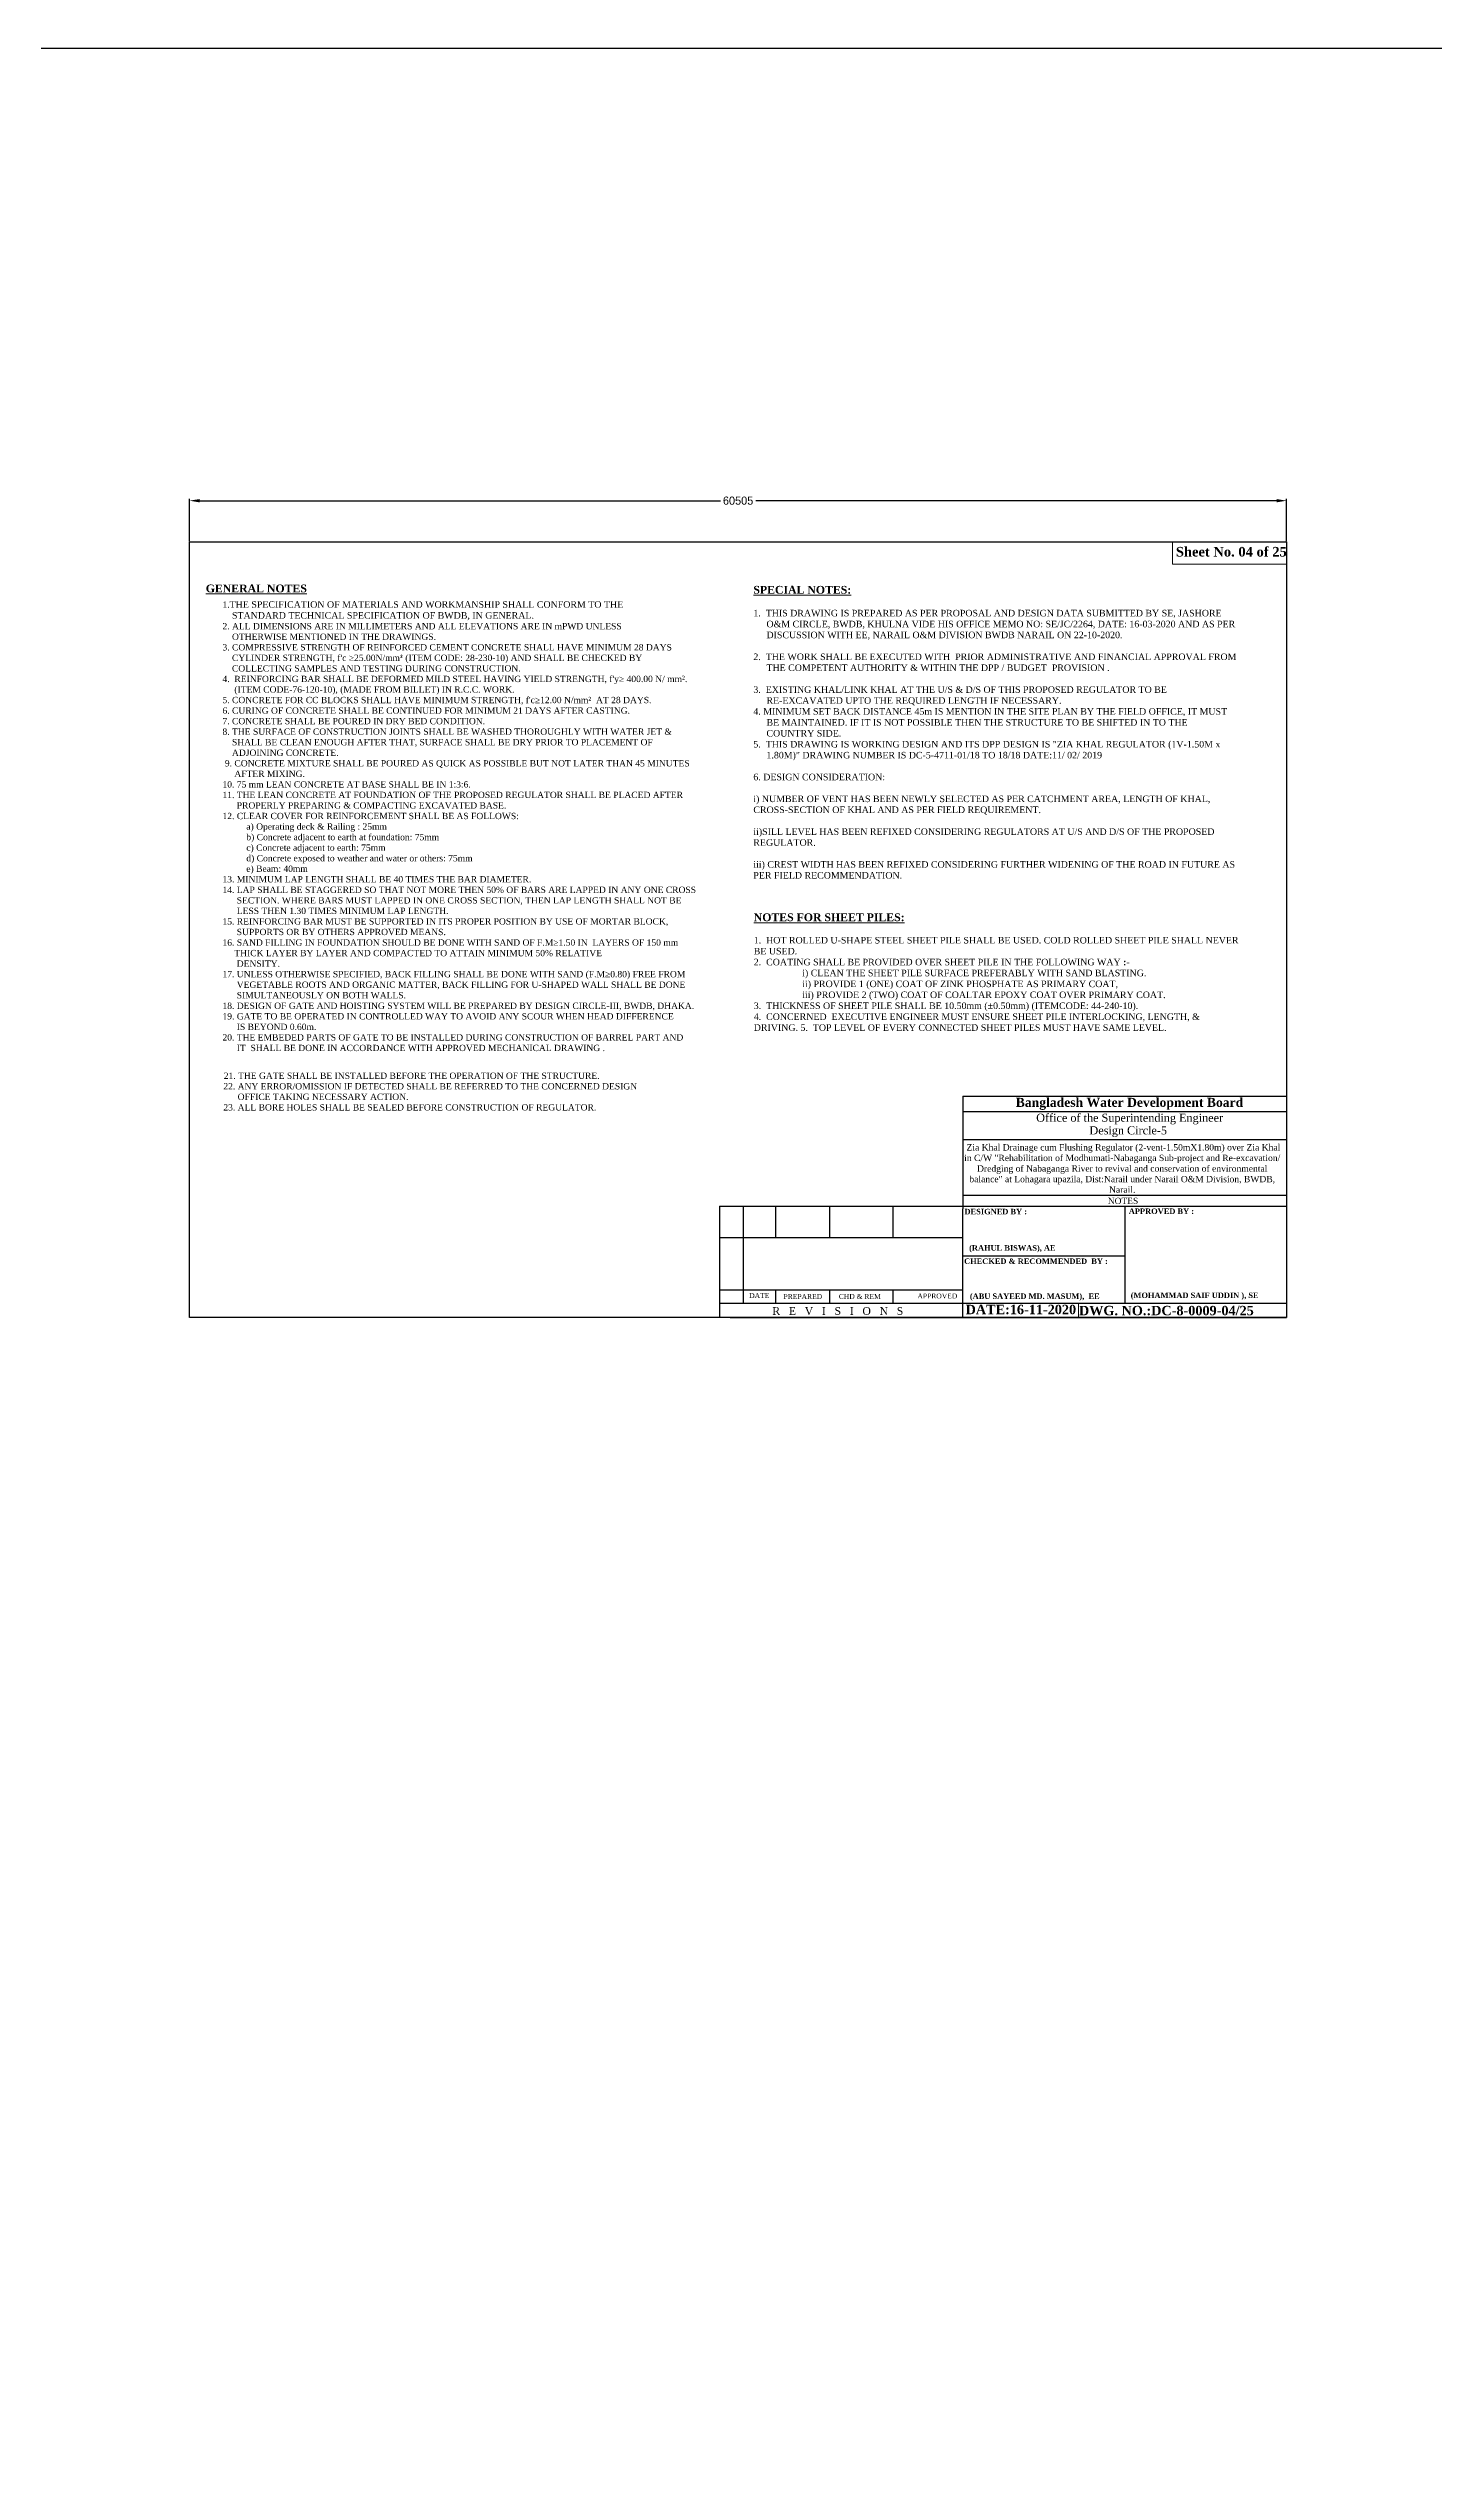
# Model space of a CAD drawing. Extents: x -358915 to 1258323, y -1667244 to -305611.
# Drawn here: x 12487 to 88976, y -1534468 to -1401691 of the extents above; entities that cross this region are included whole.
import ezdxf

# ---------------------------------------------------------------- set-up
doc = ezdxf.new("R2010")
doc.units = 0
doc.header["$LTSCALE"] = 300
doc.header["$MEASUREMENT"] = 0
doc.layers.get('DEFPOINTS').update_dxf_attribs({"linetype": 'CONTINUOUS'})
doc.layers.add('Left Bank Profile', color=7, linetype='CONTINUOUS', lineweight=25)
doc.layers.add('LINE', color=7, linetype='CONTINUOUS')
doc.styles.add('Arial-25', font='arial.ttf')
doc.dimstyles.new('3', dxfattribs={"dimtxt": 225, "dimasz": 350, "dimexe": 100, "dimexo": 25, "dimgap": 9, "dimtad": 0, "dimdec": 0, "dimzin": 0, "dimdsep": 46, "dimtxsty": 'Standard', "dimcen": 0, "dimclrd": 5, "dimclre": 6, "dimclrt": 256, "dimadec": 0, "dimazin": 0, "dimtfac": 1, "dimtdec": 0, "dimtofl": 0, "dimtmove": 2, "dimatfit": 3, "dimfxl": 1, "dimtolj": 1, "dimtzin": 0, "dimarcsym": 0})

# ---------------------------------------------------------------- blocks, each defined once
blk = doc.blocks.new('*D1600')
at = {"layer": 'DEFPOINTS', "color": 0, "transparency": 16777216}
for p in [(20292, -1426647), (20292, -1428908), (80797, -1428908)]:
    blk.add_point(p, dxfattribs=at)
at = {"layer": 'LINE', "color": 0, "lineweight": -2, "transparency": 16777216}
for p, q in [((20292, -1428883), (20292, -1426547)), ((20842, -1426647), (49569, -1426647)), ((80247, -1426647), (51519, -1426647)), ((80797, -1428883), (80797, -1426547))]:
    blk.add_line(p, q, dxfattribs=at)
at = {"layer": 'LINE', "color": 0, "transparency": 16777216}
for points in [[(20842, -1426556), (20842, -1426739), (20292, -1426647)], [(80247, -1426556), (80247, -1426739), (80797, -1426647)]]:
    blk.add_solid(points, dxfattribs=at)
at = {"layer": 'LINE', "transparency": 16777216, "insert": (50544, -1426647), "char_height": 450, "attachment_point": 5}
blk.add_mtext('\\A1;60505', dxfattribs=at)

msp = doc.modelspace()

# ---------------------------------------------------------------- linework, layer by layer
at = {"layer": 'Left Bank Profile'}
msp.add_lwpolyline([(50097.7, -1471694.2), (80797, -1471694.2)], dxfattribs=at)
msp.add_lwpolyline([(50097.7, -1471694.2), (80797, -1471694.2)], dxfattribs=at)
at = {"layer": 'LINE'}
for p, q in [((62939.1, -1459489.1), (80797, -1459489.1)), ((62939.1, -1459489.1), (62939.1, -1465701.3)), ((62939.1, -1460335.7), (80797, -1460335.7)), ((62939.1, -1461882.2), (80797, -1461882.2)), ((49512.7, -1465559.3), (62557.1, -1465559.3)), ((49512.7, -1465559.3), (49512.7, -1471694.2)), ((50441.1, -1465559.3), (62939.1, -1465559.3)), ((50830.1, -1465559.3), (50830.1, -1470901.7)), ((50830.1, -1465559.3), (50830.1, -1470901.7)), ((50830.1, -1465559.3), (50830.1, -1470901.7)), ((50830.1, -1465559.3), (50830.1, -1470901.7)), ((52606, -1465559.3), (52606, -1467272.7)), ((55597.9, -1467272.7), (55597.9, -1465559.1)), ((59096.7, -1467272.7), (59096.7, -1465559.3)), ((62939.1, -1464945.9), (80797, -1464945.9)), ((62939.1, -1465559.3), (80797, -1465559.3)), ((62939.1, -1471694.2), (62939.1, -1465701.3)), ((71868, -1465559.3), (71868, -1470901.7)), ((49512.7, -1467272.7), (62557.1, -1467272.7)), ((50441.1, -1467272.7), (62939.1, -1467272.7)), ((62939.1, -1468294.6), (71868, -1468294.6)), ((49512.7, -1470156.8), (62557.1, -1470156.8)), ((49512.7, -1470901.7), (62557.1, -1470901.7)), ((50441.1, -1470156.8), (62939.1, -1470156.8)), ((50441.1, -1470156.8), (62557.1, -1470156.8)), ((50441.1, -1470156.8), (62557.1, -1470156.8)), ((50441.1, -1470901.7), (62939.1, -1470901.7)), ((50441.1, -1470901.7), (62557.1, -1470901.7)), ((50441.1, -1470901.7), (62557.1, -1470901.7)), ((52606, -1470156.8), (52606, -1470901.7)), ((55597.9, -1470901.7), (55597.9, -1470156.8)), ((59096.7, -1470901.7), (59096.7, -1470156.8)), ((62939.1, -1470901.7), (80797, -1470901.7)), ((66289.7, -1470901.7), (80797, -1470901.7)), ((66289.7, -1470901.7), (80797, -1470901.7)), ((66289.7, -1470901.7), (80797, -1470901.7))]:
    msp.add_line(p, q, dxfattribs=at)
at = {"layer": 'LINE', "lineweight": 9}
msp.add_line((80797, -1459489.1), (80797, -1471694.2), dxfattribs=at)
at = {"layer": 'LINE', "color": 7, "lineweight": 9}
for p, q in [((69321.6, -1470901.7), (69321.6, -1471694.2)), ((63533.3, -1471694.2), (49512.7, -1471694.2)), ((80797, -1471694.2), (63533.3, -1471694.2)), ((77112.9, -1471694.2), (78320.3, -1471694.2))]:
    msp.add_line(p, q, dxfattribs=at)
at = {"layer": 'LINE', "color": 3, "ltscale": 0.5}
msp.add_lwpolyline([(-358915.3, -1401691), (1178498.8, -1401691), (1178498.8, -1585492.7), (-358915.3, -1585492.7)], close=True, dxfattribs=at)
at = {"layer": 'LINE'}
msp.add_lwpolyline([(80797, -1471694.2), (20291.8, -1471694.2), (20291.8, -1428908.4), (80797, -1428908.4)], close=True, dxfattribs=at)
at = {"layer": 'LINE', "lineweight": 9}
msp.add_lwpolyline([(80797, -1428908.4), (74502.5, -1428908.4), (74502.5, -1430143.1), (80797, -1430143.1)], close=True, dxfattribs=at)

# ---------------------------------------------------------------- texts
at = {"layer": 'LINE', "color": 7, "lineweight": 9}
for s, insert, char_height, width, attachment_point in [('{\\fTimes New Roman|b1|i0|c0|p18;Sheet No. 04 of 25}', (74692.2, -1429195.4), 530.099, 19040.97, 1), ('{\\fTimes New Roman|b1|i0|c0|p18;Bangladesh Water Development Board}', (65859.8, -1459577.4), 497.518, 17870.688, 1), ('{\\fTimes New Roman|b0|i0|c0|p18;Office of the Superintending Engineer}', (66987.4, -1460452.2), 445.231, 15992.551, 1), ('{\\fTimes New Roman|b0|i0|c0|p18;Design Circle-5}', (69924.3, -1461148.5), 445.231, 15992.551, 1), ('{\\fTimes New Roman Greek|b0|i0|c0|p18;\\C256; Zia Khal Drainage cum Flushing Regulator (2-vent-1.50mX1.80m) over Zia Khal in C/W "Reh\\fTimes New Roman|b0|i0|c0|p18;abilitation of Modhumati-Nabaganga Sub-project and Re-e\\fTimes New Roman Greek|b0|i0|c0|p18;xcavation/ Dredging of Nabaganga River to revival and conservation of environmental balance" at\\fTimes New Roman|b0|i0|c0|p18; \\fTimes New Roman Greek|b0|i0|c0|p18;Lohagara upazila, Dist:Narail under Narail O&M Division, BWDB, Narail.}', (71731.9, -1464823.4), 350, 17410.57, 8), ('{\\fTimes New Roman|b0|i0|c0|p18;NOTES}', (71777, -1465435.9), 344.164, 14684.12, 8)]:
    msp.add_mtext(s, dxfattribs=dict(at, insert=insert, char_height=char_height, width=width, attachment_point=attachment_point))
at = {"layer": 'LINE', "color": 7, "lineweight": 9, "char_height": 361.4625, "style": 'Arial-25'}
for s, insert, width, attachment_point in [("{\\fTimes New Roman|b1|i0|c0|p18;\\H1.19x;\\L\\C0;GENERAL NOTES\\H1.258x; \\P\\fTimes New Roman|b0|i0|c0|p18;\\H0.2222x;  \\P\\H2.9x;\\l\\C7;       1.\\A1;\\H1.037x;THE SPECIFICATION OF MATERIALS AND WORKMANSHIP SHALL CONFORM TO THE\\P^ISTANDARD TECHNICAL SPECIFICATION OF BWDB, IN GENERAL.\\A0;\\H0.9646x;\\P       2. ALL DIMENSIONS ARE IN MILLIMETERS AND ALL ELEVATIONS ARE IN mPWD UNLESS \\P           OTHERWISE MENTIONED IN THE DRAWINGS.\\P\\C0;       3. COMPRESSIVE STRENGTH OF REINFORCED CEMENT CONCRETE SHALL HAVE MINIMUM 28 DAYS \\P^ICYLINDER STRENGTH, f'c ≥25.00N/mm\\fISOCPEUR|b0|i0|c0|p34;²\\fTimes New Roman|b0|i0|c0|p18; (ITEM CODE: 28-230-10) AND SHALL BE CHECKED BY \\P^ICOLLECTING SAMPLES AND TESTING DURING CONSTRUCTION. \\P       4.  REINFORCING BAR SHALL BE DEFORMED MILD STEEL HAVING YIELD STRENGTH, f'y≥ 400.00 N/ mm². \\P^I (ITEM CODE-76-120-10), (MADE FROM BILLET) IN R.C.C. WORK.\\P       5. CONCRETE FOR CC BLOCKS SHALL HAVE MINIMUM STRENGTH, f'c≥12.00 N/mm²  AT 28 DAYS.\\P       6. CURING OF CONCRETE SHALL BE CONTINUED FOR MINIMUM 21 DAYS AFTER CASTING.\\P       7. CONCRETE SHALL BE POURED IN DRY BED CONDITION.\\P       8. THE SURFACE OF CONSTRUCTION JOINTS SHALL BE WASHED THOROUGHLY WITH WATER JET & \\P^ISHALL BE CLEAN ENOUGH AFTER THAT, SURFACE SHALL BE DRY PRIOR TO PLACEMENT OF \\P^IADJOINING CONCRETE.\\P        9. CONCRETE MIXTURE SHALL BE POURED AS QUICK AS POSSIBLE BUT NOT LATER THAN 45 MINUTES \\P^I AFTER MIXING.\\P       10. 75 mm LEAN CONCRETE AT BASE SHALL BE IN 1:3:6.\\P       11. THE LEAN CONCRETE AT FOUNDATION OF THE PROPOSED REGULATOR SHALL BE PLACED AFTER \\P^I  PROPERLY PREPARING & COMPACTING EXCAVATED BASE.\\P       12. CLEAR COVER FOR REINFORCEMENT SHALL BE AS FOLLOWS:\\P\\pt5050;                 a) Operating deck & Railing : 25mm\\P                 b) Concrete adjacent to earth at foundation: 75mm\\P                 c) Concrete adjacent to earth: 75mm \\P                 d) Concrete exposed to weather and water or others: 75mm\\P\\ptz;^I      e) Beam: 40mm\\P       13. MINIMUM LAP LENGTH SHALL BE 40 TIMES THE BAR DIAMETER.\\P       14. LAP SHALL BE STAGGERED SO THAT NOT MORE THEN 50% OF BARS ARE LAPPED IN ANY ONE CROSS\\P^I  SECTION. WHERE BARS MUST LAPPED IN ONE CROSS SECTION, THEN LAP LENGTH SHALL NOT BE\\P             LESS THEN 1.30 TIMES MINIMUM LAP LENGTH.\\P       15. REINFORCING BAR MUST BE SUPPORTED IN ITS PROPER POSITION BY USE OF MORTAR BLOCK,\\P^I  SUPPORTS OR BY OTHERS APPROVED MEANS.\\P       16. SAND FILLING IN FOUNDATION SHOULD BE DONE WITH SAND OF F.M≥1.50 IN  LAYERS OF 150 mm \\P^I THICK LAYER BY LAYER AND COMPACTED TO ATTAIN MINIMUM 50% RELATIVE \\P^I  DENSITY.\\P       17. UNLESS OTHERWISE SPECIFIED, BACK FILLING SHALL BE DONE WITH SAND (F.M≥0.80) FREE FROM\\P^I  VEGETABLE ROOTS AND ORGANIC MATTER, BACK FILLING FOR U-SHAPED WALL SHALL BE DONE \\P   ^I  SIMULTANEOUSLY ON BOTH WALLS.\\P       18. DESIGN OF GATE AND HOISTING SYSTEM WILL BE PREPARED BY DESIGN CIRCLE-III, BWDB, DHAKA.\\P       19. GATE TO BE OPERATED IN CONTROLLED WAY TO AVOID ANY SCOUR WHEN HEAD DIFFERENCE\\P^I  IS BEYOND 0.60m. \\P       20. THE EMBEDED PARTS OF GATE TO BE INSTALLED DURING CONSTRUCTION OF BARREL PART AND \\P      ^I  IT  SHALL BE DONE IN ACCORDANCE WITH APPROVED MECHANICAL DRAWING .\\P\\P^I\\P\\C7;\\P\\fArial|b0|i0|c0|p34;\\C0; }", (21180.6, -1431271.5), 26638.523, 1), ('\\A1;{\\fTimes New Roman|b1|i0|c0|p18;\\H1.19x;\\LSPECIAL NOTES:\\H0.8403x;\\l^J}\\P\\pi-723,l723,t361.4,723;{\\fTimes New Roman|b0|i0|c0|p18;1.  \\C256;THIS DRAWING IS PREPARED AS PER PROPOSAL AND DESIGN DATA SUBMITTED BY SE, JASHORE O&M CIRCLE, BWDB, KHULNA VIDE HIS OFFICE MEMO NO: SE/JC/2264, DATE: 16-03-2020 AND AS PER DISCUSSION WITH EE, NARAIL O&M DIVISION BWDB NARAIL ON 22-10-2020.\\C7;\\P\\P2.\\fTimes New Roman|b1|i0|c0|p18; \\fTimes New Roman|b0|i0|c0|p18; THE WORK SHALL BE EXECUTED WITH  PRIOR ADMINISTRATIVE AND FINANCIAL APPROVAL FROM THE COMPETENT AUTHORITY & WITHIN THE DPP / BUDGET  PROVISION .\\P\\P3.  EXISTING KHAL/LINK KHAL AT THE U/S & D/S OF THIS PROPOSED REGULATOR TO BE RE-EXCAVATED UPTO THE REQUIRED LENGTH IF NECESSARY.\\P4. MINIMUM SET BACK DISTANCE 45m IS MENTION IN THE SITE PLAN BY THE FIELD OFFICE, IT MUST BE MAINTAINED. IF IT IS NOT POSSIBLE THEN THE STRUCTURE TO BE SHIFTED IN TO THE COUNTRY SIDE.\\P5.  THIS DRAWING IS WORKING DESIGN AND ITS DPP DESIGN IS "ZIA KHAL REGULATOR (1V-1.50M x 1.80M)" DRAWING NUMBER IS DC-5-4711-01/18 TO 18/18 DATE:11/ 02/ 2019\\P\\P\\pi0,l0,tz;6. DESIGN CONSIDERATION:\\P\\Pi) NUMBER OF VENT HAS BEEN NEWLY SELECTED AS PER CATCHMENT AREA, LENGTH OF KHAL,   CROSS-SECTION OF KHAL AND AS PER FIELD REQUIREMENT.\\P\\Pii)SILL LEVEL HAS BEEN REFIXED CONSIDERING REGULATORS AT U/S AND D/S OF THE PROPOSED REGULATOR. \\P \\Piii) CREST WIDTH HAS BEEN REFIXED CONSIDERING FURTHER WIDENING OF THE ROAD IN FUTURE AS PER FIELD RECOMMENDATION.}', (51385.4, -1439420.5), 26638.523, 4), ('{\\fTimes New Roman|b1|i0|c0|p18;\\H1.19x;\\L\\C0;NOTES FOR SHEET PILES: \\fTimes New Roman|b0|i0|c0|p18;\\P\\H0.2796x; \\H2.9x;\\l\\P\\H1.036x;1.  HOT ROLLED U-SHAPE STEEL SHEET PILE SHALL BE USED. COLD ROLLED SHEET PILE SHALL NEVER BE USED.\\P2.  COATING SHALL BE PROVIDED OVER SHEET PILE IN THE FOLLOWING WAY \\fTimes New Roman|b1|i0|c0|p18;:\\fTimes New Roman|b0|i0|c0|p18;-\\P^I         i) CLEAN THE SHEET PILE SURFACE PREFERABLY WITH SAND BLASTING.\\P^I         ii) PROVIDE 1 (ONE) COAT OF ZINK PHOSPHATE AS PRIMARY COAT,\\P^I         iii) PROVIDE 2 (TWO) COAT OF COALTAR EPOXY COAT OVER PRIMARY COAT. \\P3.  THICKNESS OF SHEET PILE SHALL BE 10.50mm (\\fTimes New Roman|b1|i0|c0|p18;\\C7;±\\fTimes New Roman|b0|i0|c0|p18;\\C0;0.50mm) (ITEMCODE: 44-240-10).\\P4.  CONCERNED  EXECUTIVE ENGINEER MUST ENSURE SHEET PILE INTERLOCKING, LENGTH, & DRIVING. 5.  TOP LEVEL OF EVERY CONNECTED SHEET PILES MUST HAVE SAME LEVEL.\\P\\H0.9649x;\\P^I\\P\\C7;\\P\\fArial|b0|i0|c0|p34;\\C0; }', (51408.1, -1449405.4), 27022.256, 1), ('{\\H0.9647x;\\C0;\\P\\P      \\fTimes New Roman|b0|i0|c0|p18;21. THE GATE SHALL BE INSTALLED BEFORE THE OPERATION OF THE STRUCTURE.\\P      22. ANY ERROR/OMISSION IF DETECTED SHALL BE REFERRED TO THE CONCERNED DESIGN \\P            OFFICE TAKING NECESSARY ACTION.  \\P      23. ALL BORE HOLES SHALL BE SEALED BEFORE CONSTRUCTION OF REGULATOR.\\fArial|b0|i0|c0|p34;\\P      \\P^I\\P\\C7;\\P\\C0; }', (21361.4, -1457021.7), 26638.523, 1)]:
    msp.add_mtext(s, dxfattribs=dict(at, insert=insert, width=width, attachment_point=attachment_point))
at = {"layer": 'LINE', "color": 7, "lineweight": 9, "attachment_point": 1}
for s, insert, char_height in [('{\\fTimes New Roman|b1|i0|c0|p18;DESIGNED BY :}', (63034.8, -1465697.9), 302.878), ('{\\fTimes New Roman|b1|i0|c0|p18;APPROVED BY :}', (72094.4, -1465678.3), 302.878), ('{\\fTimes New Roman|b1|i0|c0|p18;CHECKED & RECOMMENDED  BY :}', (63009.9, -1468435.1), 302.878), ('{\\fTimes New Roman|b1|i0|c0|p18;\\C0;(RAHUL BISWAS), AE}', (63288.7, -1467702.4), 302.878), ('{\\fTimes New Roman|b0|i0|c0|p18;DATE }', (51155.7, -1470344.9), 272.59), ('{\\fTimes New Roman|b0|i0|c0|p18;R   E   V   I   S   I   O   N   S}', (52434, -1471119.3), 425.922), ('{\\fTimes New Roman|b0|i0|c0|p18;PREPARED\\fTimes New Roman|b1|i0|c0|p18; }', (53051.2, -1470398.5), 272.59), ('{\\fTimes New Roman|b0|i0|c0|p18;CHD & REM }', (56099.3, -1470392.8), 272.59), ('{\\fTimes New Roman|b0|i0|c0|p18;APPROVED}', (60437, -1470369.3), 272.59), ('{\\fTimes New Roman|b1|i0|c0|p18;DATE:16-11-2020}', (63092.5, -1470990.1), 518.96), ('{\\fTimes New Roman|b1|i0|c0|p18;\\C0;(ABU SAYEED MD. MASUM),  EE  }', (63328.5, -1470366.6), 302.878), ('{\\fTimes New Roman|b0|i0|c0|p18; \\fTimes New Roman|b1|i0|c0|p18;DWG. NO.:DC-8-0009-04/25}', (69148.1, -1471048.9), 518.96), ('{\\fTimes New Roman|b1|i0|c0|p18;\\C0;(MOHAMMAD SAIF UDDIN ), SE}', (72201, -1470316.3), 302.878)]:
    msp.add_mtext(s, dxfattribs=dict(at, insert=insert, char_height=char_height))

# ---------------------------------------------------------------- dimensions: what is measured, and where the dimension line sits
at = {"layer": 'LINE'}
dim = msp.add_linear_dim(base=(20291.8, -1426647.4), p1=(80797, -1428908.4), p2=(20291.8, -1428908.4), angle=180, dimstyle='3', override={"dimtxt": 450, "dimasz": 550, "dimgap": 0, "dimclrd": 0, "dimclre": 0}, dxfattribs=at)
dim.commit()
dim.dimension.update_dxf_attribs({"geometry": '*D1600', "text_midpoint": (50544.4, -1426647.4)})

doc.saveas('drawing.dxf')
